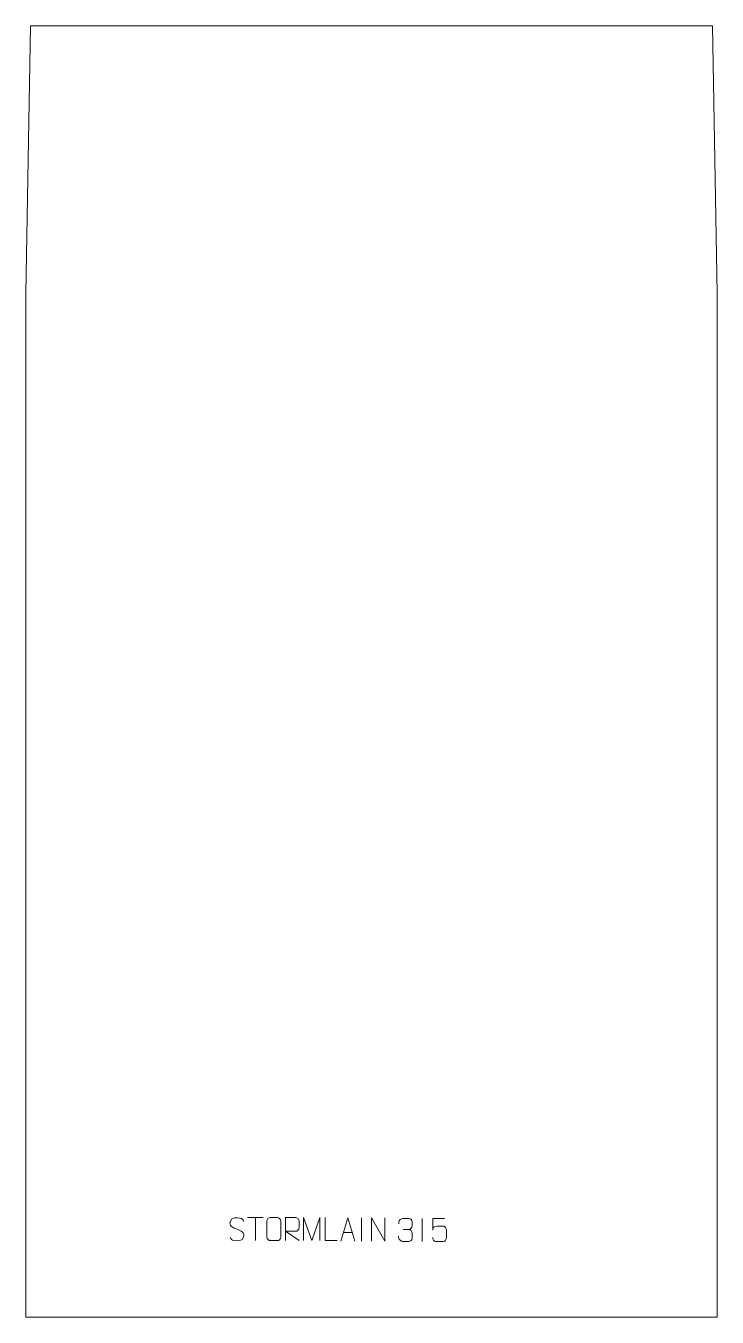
# Model space of a CAD drawing. Header units: millimetres. Extents: x -375 to 375, y -1100 to 300.
import ezdxf

# ---------------------------------------------------------------- set-up
doc = ezdxf.new("R2010")
doc.units = ezdxf.units.MM
doc.header["$MEASUREMENT"] = 0
doc.layers.add('layer 1', color=7, linetype='Continuous')

msp = doc.modelspace()

# ---------------------------------------------------------------- linework, layer by layer
at = {"layer": 'layer 1', "color": 242, "lineweight": 9}
msp.add_open_spline([(374.9996, -1099.9993), (374.9996, -1099.9993), (-374.9996, -1099.9993), (-374.9996, -1099.9993), (-374.9996, -1099.9993), (-374.9996, -1099.9993), (-374.9996, 9.6685), (-374.9996, 9.6685), (-374.9996, 9.6685), (-374.9996, 9.6685), (-370.0005, 299.9994), (-370.0005, 299.9994), (-370.0005, 299.9994), (-370.0005, 299.9994), (369.9994, 299.9994), (369.9994, 299.9994), (369.9994, 299.9994), (369.9994, 299.9994), (374.9996, 9.6685), (374.9996, 9.6685), (374.9996, 9.6685), (374.9996, 9.6685), (374.9996, -1099.9993), (374.9996, -1099.9993)], degree=3, knots=[0, 0, 0, 0, 0.142857143, 0.142857143, 0.142857143, 0.142857143, 0.285714286, 0.285714286, 0.285714286, 0.285714286, 0.428571429, 0.428571429, 0.428571429, 0.428571429, 0.571428571, 0.571428571, 0.571428571, 0.571428571, 0.714285714, 0.714285714, 0.714285714, 0.714285714, 1, 1, 1, 1], dxfattribs=at)
at = {"layer": 'layer 1', "color": 250, "lineweight": 9}
for points, knots in [([(-145.9523, -1004.5452), (-150.2006, -1003.0748), (-155.1087, -1001.279), (-153.1036, -995.7587), (-153.1036, -995.7587), (-151.6001, -991.6188), (-146.3865, -992.0073), (-142.7829, -992.6084), (-142.7829, -992.6084), (-139.9223, -993.0856), (-139.0576, -994.2988), (-138.747, -996.3829)], [0, 0, 0, 0, 0.25, 0.25, 0.25, 0.25, 0.5, 0.5, 0.5, 0.5, 1, 1, 1, 1]), ([(-109.533, -992.046), (-107.1669, -992.046), (-104.8004, -992.046), (-102.4339, -992.046), (-102.4339, -992.046), (-100.4534, -992.0104), (-98.4274, -993.5047), (-98.4003, -995.9468), (-98.4003, -995.9468), (-98.4007, -1001.7042), (-98.4007, -1007.462), (-98.4003, -1013.2202), (-98.4003, -1013.2202), (-98.5424, -1015.5478), (-100.2488, -1017.0301), (-102.4339, -1017.0409), (-102.4339, -1017.0409), (-104.8063, -1017.0405), (-107.1787, -1017.0405), (-109.5507, -1017.0409), (-109.5507, -1017.0409), (-111.5092, -1017.1465), (-113.5156, -1015.2586), (-113.5042, -1013.2376), (-113.5042, -1013.2376), (-113.5038, -1007.457), (-113.5038, -1001.6767), (-113.5042, -995.8969), (-113.5042, -995.8969), (-113.4999, -993.7549), (-111.7228, -992.0324), (-109.533, -992.046)], [0, 0, 0, 0, 0.111111111, 0.111111111, 0.111111111, 0.111111111, 0.222222222, 0.222222222, 0.222222222, 0.222222222, 0.333333333, 0.333333333, 0.333333333, 0.333333333, 0.444444444, 0.444444444, 0.444444444, 0.444444444, 0.555555556, 0.555555556, 0.555555556, 0.555555556, 0.666666667, 0.666666667, 0.666666667, 0.666666667, 0.777777778, 0.777777778, 0.777777778, 0.777777778, 1, 1, 1, 1]), ([(-93.2843, -1017.022), (-93.2843, -1017.022), (-93.2843, -992.0685), (-93.2843, -992.0685), (-93.2843, -992.0685), (-89.6895, -992.0685), (-86.094, -992.0685), (-82.4988, -992.0685), (-82.4988, -992.0685), (-80.1735, -992.1062), (-78.6162, -993.5962), (-78.6203, -995.9626), (-78.6203, -995.9626), (-78.6207, -997.9981), (-78.6207, -1001.0575), (-78.6203, -1003.0935), (-78.6203, -1003.0935), (-78.6268, -1004.969), (-80.4391, -1006.9108), (-82.4486, -1006.9299), (-82.4486, -1006.9299), (-82.4486, -1006.9299), (-93.2843, -1006.9299), (-93.2843, -1006.9299), (-93.2843, -1006.9299), (-93.2843, -1006.9299), (-78.6296, -1017.022), (-78.6296, -1017.022)], [0, 0, 0, 0, 0.125, 0.125, 0.125, 0.125, 0.25, 0.25, 0.25, 0.25, 0.375, 0.375, 0.375, 0.375, 0.5, 0.5, 0.5, 0.5, 0.625, 0.625, 0.625, 0.625, 0.75, 0.75, 0.75, 0.75, 1, 1, 1, 1]), ([(-73.585, -1016.7608), (-73.585, -1016.7608), (-73.585, -991.8029), (-73.585, -991.8029), (-73.585, -991.8029), (-73.585, -991.8029), (-64.6599, -1016.7608), (-64.6599, -1016.7608), (-64.6599, -1016.7608), (-64.6599, -1016.7608), (-55.9, -991.8034), (-55.9, -991.8034), (-55.9, -991.8034), (-55.9, -991.8034), (-55.9, -1016.7608), (-55.9, -1016.7608)], [0, 0, 0, 0, 0.2, 0.2, 0.2, 0.2, 0.4, 0.4, 0.4, 0.4, 0.6, 0.6, 0.6, 0.6, 1, 1, 1, 1]), ([(-37.1712, -1017.0221), (-37.1712, -1017.0221), (-50.1203, -1017.0221), (-50.1203, -1017.0221), (-50.1203, -1017.0221), (-50.1203, -1017.0221), (-50.1203, -992.0685), (-50.1203, -992.0685)], [0, 0, 0, 0, 0.333333333, 0.333333333, 0.333333333, 0.333333333, 1, 1, 1, 1]), ([(-33.1869, -1017.4262), (-33.1869, -1017.4262), (-25.8159, -992.4727), (-25.8159, -992.4727), (-25.8159, -992.4727), (-25.8159, -992.4727), (-18.246, -1017.4262), (-18.246, -1017.4262)], [0, 0, 0, 0, 0.333333333, 0.333333333, 0.333333333, 0.333333333, 1, 1, 1, 1]), ([(-0.0439, -1017.4262), (-0.0439, -1017.4262), (-0.0439, -992.4727), (-0.0439, -992.4727), (-0.0439, -992.4727), (-0.0439, -992.4727), (14.6109, -1017.4262), (14.6109, -1017.4262), (14.6109, -1017.4262), (14.6109, -1017.4262), (14.6109, -992.4727), (14.6109, -992.4727)], [0, 0, 0, 0, 0.25, 0.25, 0.25, 0.25, 0.5, 0.5, 0.5, 0.5, 1, 1, 1, 1]), ([(29.4756, -998.7043), (29.4756, -998.7043), (29.4756, -996.8471), (29.4756, -996.8471), (29.4756, -996.8471), (29.4613, -995.1052), (32.1258, -992.9871), (34.1849, -993.0098), (34.1849, -993.0098), (36.249, -993.0098), (38.313, -993.0098), (40.3767, -993.0098), (40.3767, -993.0098), (42.5712, -993.001), (44.1695, -994.8478), (44.2139, -996.7599), (44.2139, -996.7599), (44.2135, -998.195), (44.2135, -999.6301), (44.2139, -1001.0656), (44.2139, -1001.0656), (44.1653, -1002.7191), (42.5627, -1004.9491), (40.3644, -1004.9391), (40.3644, -1004.9391), (42.5681, -1004.9503), (44.1761, -1006.7535), (44.2301, -1008.813), (44.2301, -1008.813), (44.2297, -1010.5977), (44.2297, -1012.3824), (44.2301, -1014.1675), (44.2301, -1014.1675), (44.2402, -1016.2289), (42.1853, -1017.992), (40.3644, -1017.9839), (40.3644, -1017.9839), (38.2991, -1017.9836), (36.2339, -1017.9836), (34.1683, -1017.9839), (34.1683, -1017.9839), (31.9997, -1017.9724), (29.4687, -1015.5722), (29.4501, -1014.1104), (29.4501, -1014.1104), (29.4501, -1014.1104), (29.4501, -1012.2018), (29.4501, -1012.2018)], [0, 0, 0, 0, 0.076923077, 0.076923077, 0.076923077, 0.076923077, 0.153846154, 0.153846154, 0.153846154, 0.153846154, 0.230769231, 0.230769231, 0.230769231, 0.230769231, 0.307692308, 0.307692308, 0.307692308, 0.307692308, 0.384615385, 0.384615385, 0.384615385, 0.384615385, 0.461538462, 0.461538462, 0.461538462, 0.461538462, 0.538461538, 0.538461538, 0.538461538, 0.538461538, 0.615384615, 0.615384615, 0.615384615, 0.615384615, 0.692307692, 0.692307692, 0.692307692, 0.692307692, 0.769230769, 0.769230769, 0.769230769, 0.769230769, 0.846153846, 0.846153846, 0.846153846, 0.846153846, 1, 1, 1, 1]), ([(79.2342, -993.042), (79.2342, -993.042), (66.3825, -993.042), (66.3825, -993.042), (66.3825, -993.042), (66.3828, -997.2726), (66.3828, -1001.5035), (66.3825, -1005.7347), (66.3825, -1005.7347), (66.3822, -1002.4246), (68.0132, -1001.3528), (70.8252, -1001.2923), (70.8252, -1001.2923), (73.2648, -1001.292), (75.7043, -1001.292), (78.1435, -1001.2923), (78.1435, -1001.2923), (79.7933, -1001.2855), (81.2682, -1003.666), (81.2967, -1005.7347), (81.2967, -1005.7347), (81.2964, -1008.322), (81.2964, -1010.9096), (81.2967, -1013.4973), (81.2967, -1013.4973), (81.3429, -1015.4567), (79.8435, -1017.893), (78.2176, -1017.9515), (78.2176, -1017.9515), (76.2611, -1017.9512), (71.3661, -1017.9512), (69.4091, -1017.9515), (69.4091, -1017.9515), (67.5636, -1017.9603), (66.4565, -1015.9955), (66.4357, -1013.4444)], [0, 0, 0, 0, 0.1, 0.1, 0.1, 0.1, 0.2, 0.2, 0.2, 0.2, 0.3, 0.3, 0.3, 0.3, 0.4, 0.4, 0.4, 0.4, 0.5, 0.5, 0.5, 0.5, 0.6, 0.6, 0.6, 0.6, 0.7, 0.7, 0.7, 0.7, 0.8, 0.8, 0.8, 0.8, 1, 1, 1, 1]), ([(-145.9523, -1004.5453), (-141.9337, -1006.192), (-136.9042, -1008.0803), (-138.7382, -1013.4406), (-138.7382, -1013.4406), (-140.198, -1017.707), (-145.1088, -1017.4503), (-148.8349, -1016.8956), (-148.8349, -1016.8956), (-151.5849, -1016.4858), (-152.8058, -1015.2723), (-153.1838, -1013.1601)], [0, 0, 0, 0, 0.25, 0.25, 0.25, 0.25, 0.5, 0.5, 0.5, 0.5, 1, 1, 1, 1])]:
    msp.add_open_spline(points, degree=3, knots=knots, dxfattribs=at)
for points in [[(-134.4459, -992.092), (-134.4459, -992.092), (-117.4587, -992.092), (-117.4587, -992.092)], [(-125.9521, -1017.022), (-125.9521, -1017.022), (-125.9521, -992.0685), (-125.9521, -992.0685)], [(-10.7165, -992.4624), (-10.7165, -992.4624), (-10.7165, -1017.4365), (-10.7165, -1017.4365)], [(54.8401, -993.0097), (54.8401, -993.0097), (54.8401, -1017.9838), (54.8401, -1017.9838)], [(34.1853, -1004.9495), (34.1853, -1004.9495), (40.3817, -1004.9495), (40.3817, -1004.9495)], [(-30.4643, -1008.1768), (-30.4643, -1008.1768), (-20.9686, -1008.1768), (-20.9686, -1008.1768)]]:
    msp.add_open_spline(points, degree=3, dxfattribs=at)

doc.saveas('drawing.dxf')
